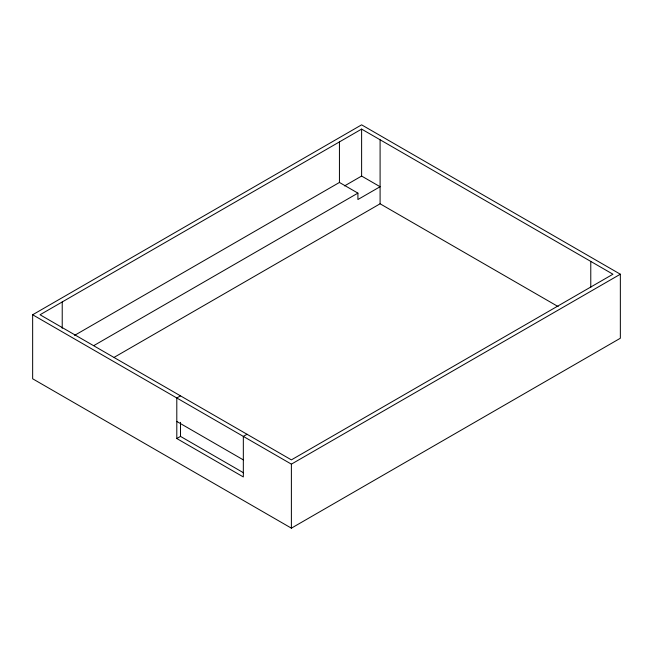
<?xml version="1.0" encoding="UTF-8"?>
<svg xmlns="http://www.w3.org/2000/svg" width="653" height="653" viewBox="0 0 653 653"><rect width="100%" height="100%" fill="white"/><g stroke="black" fill="none" stroke-linecap="round" stroke-linejoin="round"><path stroke-width="0.98" d="M32.65 314.762L361.615 124.837L620.35 274.219L620.35 338.238L291.385 528.163L32.65 378.781L32.65 314.762L291.385 464.144L620.35 274.219M361.615 129.106L40.045 314.762L291.385 459.875L612.955 274.219L361.615 129.106L361.615 176.057L380.095 186.725L357.917 199.524L357.917 193.125L339.438 182.456L74.581 335.373M344.555 185.901L361.615 176.057M93.942 345.527L357.917 193.125M114.177 357.322L380.095 203.793L558.16 306.6M180.497 395.857L176.8 397.987L176.8 438.538L243.332 476.943L243.332 436.4L247.03 434.269M176.8 438.538L180.497 436.4L243.528 472.788M176.8 421.463L243.332 459.875M590.777 261.412L590.777 287.385M380.095 139.775L380.095 203.793M339.438 141.905L339.438 182.456M291.385 464.144L291.385 528.163M180.497 422.344L180.497 436.4M62.223 301.955L62.223 328.312"/></g></svg>
